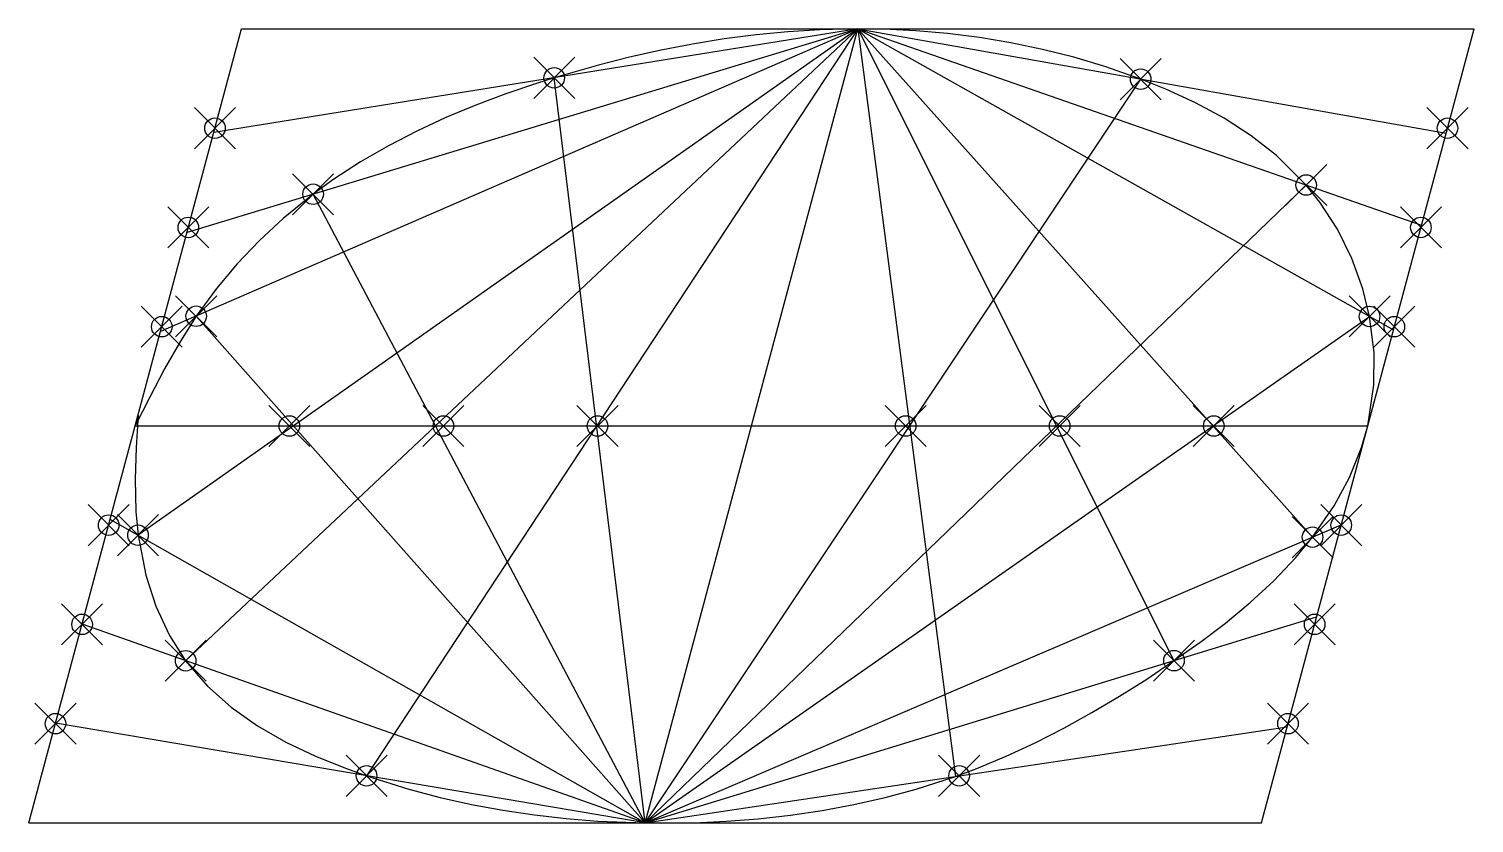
# Model space of a CAD drawing. Header units: inches. Extents: x 7 to 148, y -27 to 51.
import ezdxf

# ---------------------------------------------------------------- set-up
doc = ezdxf.new("R2010")
doc.units = ezdxf.units.IN
doc.header["$MEASUREMENT"] = 0
doc.header["$PDMODE"] = 35
doc.header["$PDSIZE"] = 2

msp = doc.modelspace()

# ---------------------------------------------------------------- linework, layer by layer
for p, q in [((17.66, 12.08), (28.01, 50.72)), ((88.01, 50.72), (17.93, 1.45)), ((88.01, 50.72), (20.11, 21.26)), ((88.01, 50.72), (22.56, -10.77)), ((88.01, 50.72), (22.7, 30.91)), ((88.01, 50.72), (25.3, 40.63)), ((88.01, 50.72), (25.3, 40.63)), ((28.01, 50.72), (88.01, 50.72)), ((88.01, 50.72), (40.18, -21.97)), ((77.66, 12.08), (88.01, 50.72)), ((88.01, 50.72), (148.01, 50.72)), ((88.01, 50.72), (145.28, 40.56)), ((88.01, 50.72), (140.16, 21.43)), ((88.01, 50.72), (142.89, 31.63)), ((88.01, 50.72), (132.28, 1.26)), ((88.01, 50.72), (97.52, -22.03)), ((88.01, 50.72), (118.79, -10.76)), ((137.66, 12.08), (148.01, 50.72)), ((67.3, -26.55), (58.45, 45.96)), ((67.3, -26.55), (115.55, 45.83)), ((67.3, -26.55), (131.66, 35.53)), ((67.3, -26.55), (34.97, 34.63)), ((67.3, -26.55), (23.59, 22.76)), ((67.3, -26.55), (137.83, 22.74)), ((7.3, -26.55), (17.66, 12.08)), ((17.66, 12.08), (77.66, 12.08)), ((67.3, -26.55), (77.66, 12.08)), ((77.66, 12.08), (137.66, 12.08)), ((127.3, -26.55), (137.66, 12.08)), ((67.3, -26.55), (15.22, 2.99)), ((67.3, -26.55), (135.07, 2.45)), ((67.3, -26.55), (132.67, -6.5)), ((67.3, -26.55), (12.48, -7.22)), ((67.3, -26.55), (9.9, -16.86)), ((67.3, -26.55), (129.81, -17.19)), ((7.3, -26.55), (67.3, -26.55)), ((67.3, -26.55), (127.3, -26.55))]:
    msp.add_line(p, q)
msp.add_lwpolyline([(17.93, 13.11), (17.74, 10), (17.64, 6.89), (17.71, 3.77), (17.93, 1.45), (18.69, -2.44), (19.67, -5.45), (21, -8.3), (22.56, -10.77), (24.68, -13.24), (27, -15.3), (29.56, -17.1), (32.32, -18.68), (35.22, -20.06), (38.22, -21.27), (40.18, -21.97), (44.29, -23.26), (47.34, -24.07), (50.39, -24.75), (53.46, -25.32), (56.53, -25.78), (59.61, -26.12), (62.7, -26.37), (67.3, -26.55), (68.93, -26.57), (72.06, -26.53), (75.19, -26.39), (78.32, -26.15), (81.44, -25.8), (84.54, -25.34), (87.62, -24.77), (90.68, -24.08), (93.69, -23.26), (97.52, -22.03), (99.59, -21.25), (102.46, -20.06), (105.28, -18.75), (108.06, -17.34), (110.79, -15.82), (113.48, -14.22), (116.13, -12.55), (118.79, -10.76), (121.31, -8.99), (123.81, -7.1), (126.22, -5.11), (128.51, -2.99), (130.65, -0.73), (132.28, 1.26), (134.37, 4.31), (135.87, 7.07), (137.05, 9.97), (137.66, 12.08), (138.26, 16.09), (138.27, 19.22), (137.83, 22.74), (137.18, 25.42), (136.1, 28.39), (134.7, 31.22), (133, 33.85), (131.66, 35.53), (128.77, 38.41), (126.31, 40.32), (123.67, 42.02), (120.88, 43.52), (117.99, 44.85), (115.55, 45.83), (112.05, 47.06), (109.03, 47.96), (105.99, 48.73), (102.92, 49.37), (99.84, 49.88), (96.75, 50.27), (93.64, 50.54), (90.53, 50.69), (88.01, 50.72), (84.31, 50.64), (81.2, 50.44), (78.1, 50.15), (75.01, 49.75), (71.92, 49.25), (68.85, 48.66), (65.79, 47.97), (62.75, 47.2), (58.45, 45.96), (56.72, 45.42), (53.75, 44.4), (50.81, 43.3), (47.91, 42.09), (45.07, 40.78), (42.3, 39.34), (39.6, 37.78), (36.99, 36.09), (34.97, 34.63), (32.05, 32.26), (29.75, 30.13), (27.59, 27.86), (25.57, 25.47), (23.59, 22.76), (22.05, 20.34), (20.51, 17.64), (19.06, 14.87), (17.66, 12.08)], close=True)
for p in [(58.45, 45.96), (115.55, 45.83), (25.42, 41.06), (145.42, 41.06), (131.66, 35.53), (34.97, 34.63), (22.83, 31.4), (142.83, 31.4), (23.59, 22.76), (137.83, 22.74), (20.24, 21.74), (140.24, 21.74), (32.66, 12.08), (47.66, 12.08), (62.66, 12.08), (92.66, 12.08), (107.66, 12.08), (122.66, 12.08), (15.07, 2.43), (17.93, 1.45), (135.07, 2.43), (132.28, 1.26), (12.48, -7.23), (132.48, -7.23), (22.56, -10.77), (118.79, -10.76), (9.89, -16.89), (129.89, -16.89), (40.18, -21.97), (97.87, -21.97)]:
    msp.add_point(p)

doc.saveas('drawing.dxf')
